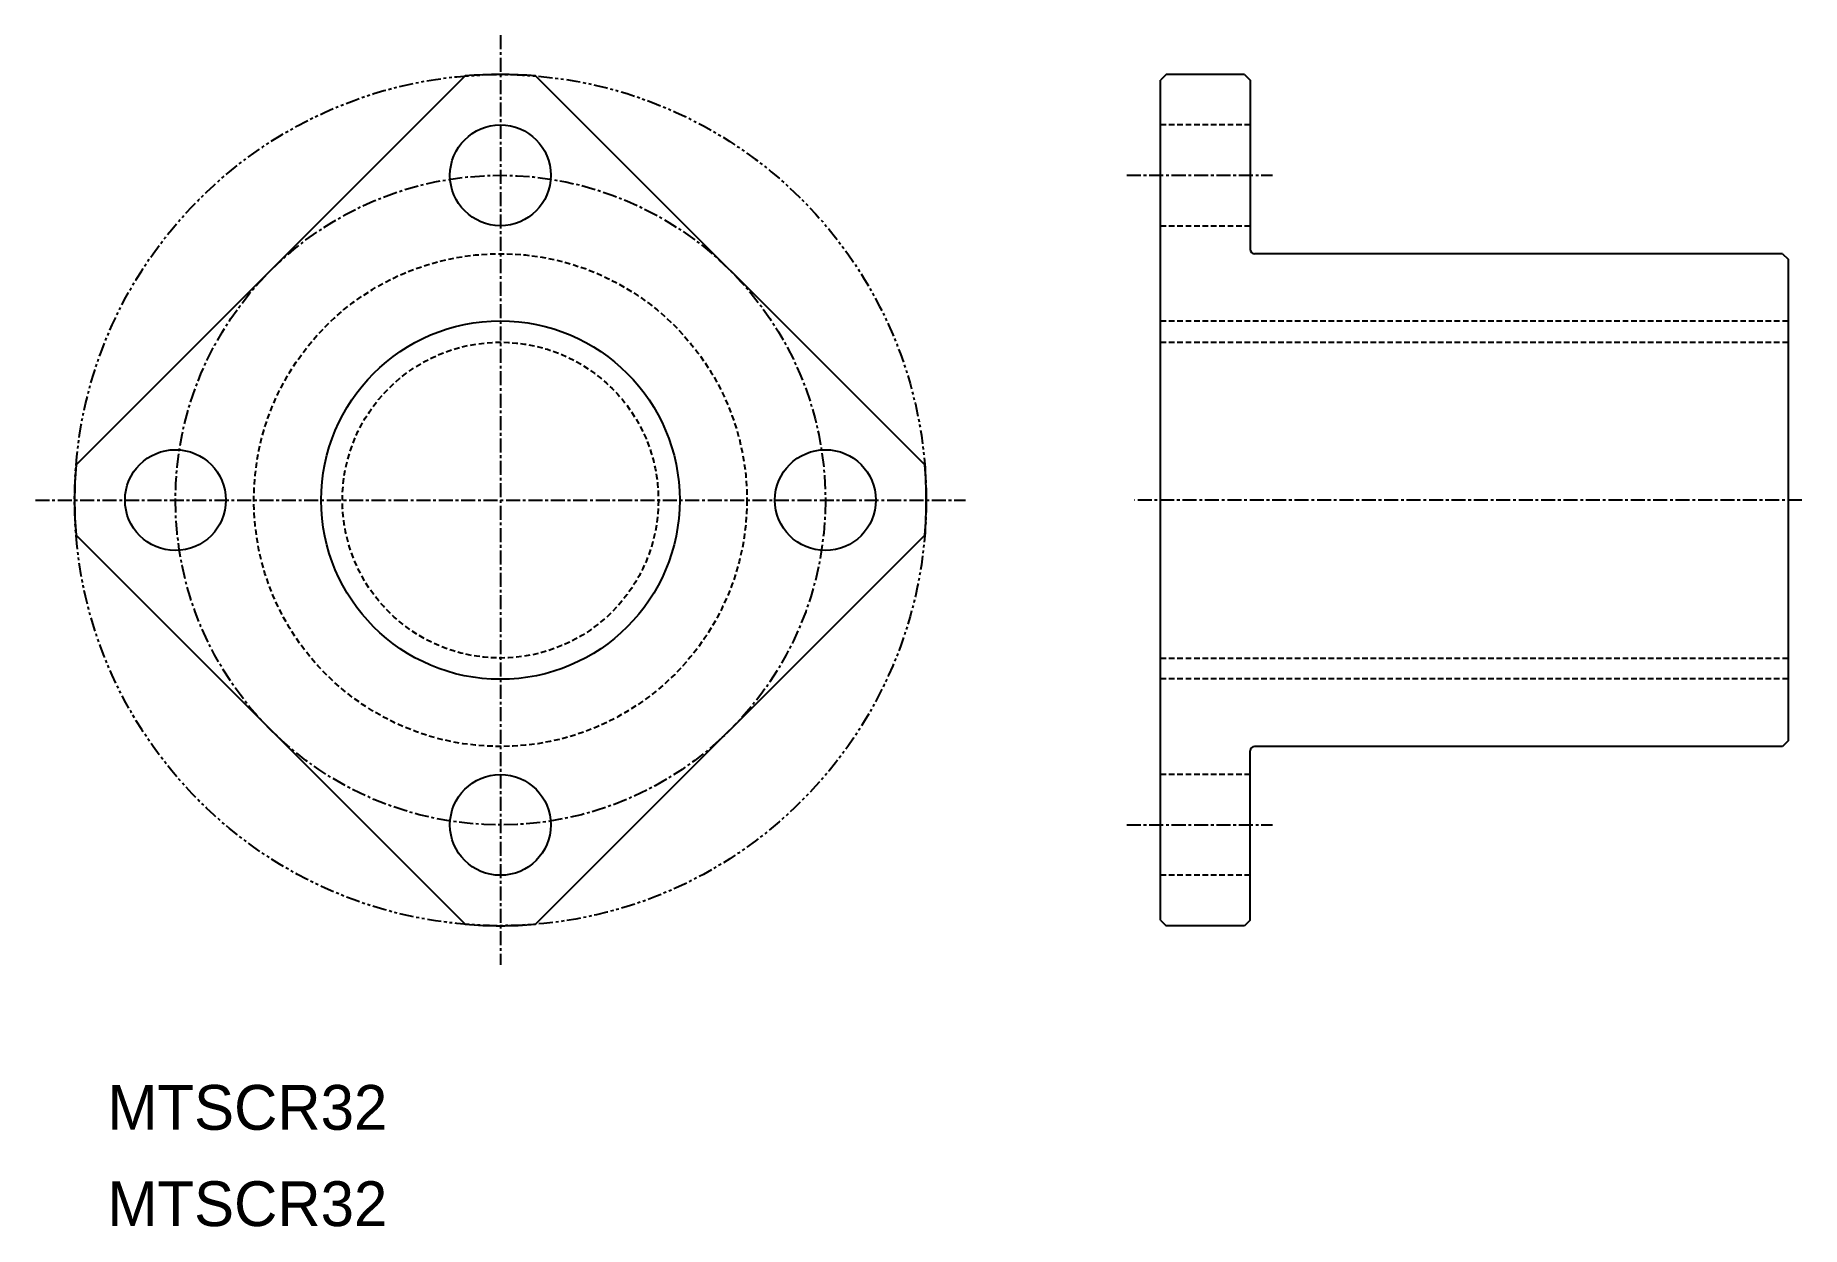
# Model space of a CAD drawing. Extents: x 299 to 456, y 156 to 263.
import ezdxf

# ---------------------------------------------------------------- set-up
doc = ezdxf.new("R2010")
doc.units = 0
for name, pattern in [('CENTER', [2, 1.25, -0.25, 0.25, -0.25]), ('DASHED', [0.75, 0.5, -0.25]), ('PHANTOM', [2.5, 1.25, -0.25, 0.25, -0.25, 0.25, -0.25])]:
    doc.linetypes.add(name, pattern=pattern)
doc.layers.get('0').update_dxf_attribs({"linetype": 'CONTINUOUS'})
doc.layers.add('CENTER', color=1, linetype='CENTER')

msp = doc.modelspace()

# ---------------------------------------------------------------- linework, layer by layer
at = {"color": 7, "linetype": 'CONTINUOUS'}
for p, q in [((337.02, 258.96), (302.3, 224.23)), ((378.04, 224.23), (343.31, 258.96)), ((399.57, 259.09), (399.07, 258.59)), ((399.07, 183.59), (399.07, 258.59)), ((406.57, 259.09), (399.57, 259.09)), ((406.57, 259.09), (407.07, 258.59)), ((407.07, 258.59), (407.07, 243.49)), ((454.57, 243.09), (407.47, 243.09)), ((454.57, 243.09), (455.07, 242.59)), ((455.07, 242.59), (455.07, 199.59)), ((302.3, 217.95), (337.02, 183.22)), ((343.31, 183.22), (378.04, 217.95)), ((407.07, 183.59), (407.07, 198.69)), ((454.57, 199.09), (407.47, 199.09)), ((455.07, 199.59), (454.57, 199.09)), ((399.07, 183.59), (399.57, 183.09)), ((406.57, 183.09), (399.57, 183.09)), ((407.07, 183.59), (406.57, 183.09))]:
    msp.add_line(p, q, dxfattribs=at)
at = {"color": 3, "linetype": 'DASHED'}
for p, q in [((407.07, 254.59), (399.07, 254.59)), ((399.07, 245.59), (407.07, 245.59)), ((399.07, 237.09), (455.07, 237.09)), ((399.07, 235.19), (455.07, 235.19)), ((399.07, 206.99), (455.07, 206.99)), ((399.07, 205.17), (455.07, 205.17)), ((407.07, 196.59), (399.07, 196.59)), ((407.07, 187.59), (399.07, 187.59))]:
    msp.add_line(p, q, dxfattribs=at)
at = {"color": 3, "linetype": 'PHANTOM'}
msp.add_circle((340.17, 221.09), 38, dxfattribs=at)
at = {"color": 7, "linetype": 'CONTINUOUS'}
for centre, radius in [((340.17, 250.09), 4.5), ((340.17, 221.09), 16), ((311.17, 221.09), 4.5), ((369.17, 221.09), 4.5), ((340.17, 192.09), 4.5)]:
    msp.add_circle(centre, radius, dxfattribs=at)
at = {"color": 3, "linetype": 'DASHED'}
for radius in [22, 14.1]:
    msp.add_circle((340.17, 221.09), radius, dxfattribs=at)
at = {"color": 7, "linetype": 'CONTINUOUS'}
for centre, radius, start, end in [((340.17, 221.09), 38, 85.2566, 94.7434), ((407.47, 243.49), 0.4, 180, 270), ((340.17, 221.09), 38, 175.2566, 184.7434), ((340.17, 221.09), 38, 355.2566, 4.7434), ((407.47, 198.69), 0.4, 90, 180), ((340.17, 221.09), 38, 265.2566, 274.7434)]:
    msp.add_arc(centre, radius, start, end, dxfattribs=at)
at = {"layer": 'CENTER', "color": 1, "linetype": 'CENTER'}
for p, q in [((340.17, 262.59), (340.17, 179.59)), ((396.07, 250.09), (409.07, 250.09)), ((298.67, 221.09), (381.67, 221.09)), ((456.29, 221.09), (396.74, 221.09)), ((396.07, 192.09), (409.07, 192.09))]:
    msp.add_line(p, q, dxfattribs=at)
msp.add_circle((340.17, 221.09), 29, dxfattribs=at)

# ---------------------------------------------------------------- texts
at = {"color": 7, "linetype": 'CONTINUOUS'}
for p in [(305.11, 164.87), (305.11, 156.27)]:
    msp.add_text('MTSCR32', height=4, dxfattribs=at).set_placement(p)

doc.saveas('drawing.dxf')
